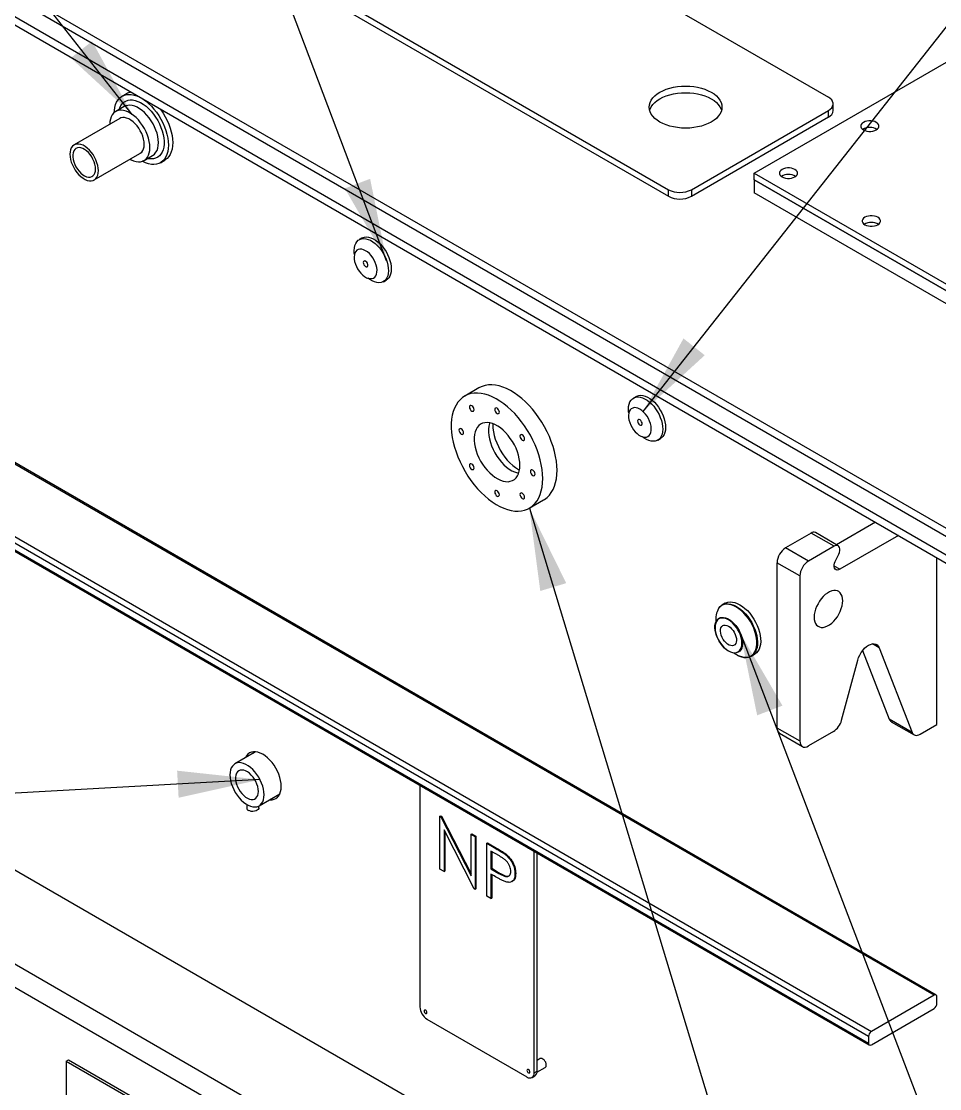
# Model space of a CAD drawing. Header units: inches. Extents: x -1 to 16.5, y 0 to 13.1.
# Drawn here: x 1.286 to 2.233, y 8.605 to 9.705 of the extents above; entities that cross this region are included whole.
import ezdxf

# ---------------------------------------------------------------- set-up
doc = ezdxf.new("R2010")
doc.units = ezdxf.units.IN
doc.header["$MEASUREMENT"] = 0
doc.layers.add('FORMAT', color=7, linetype='Continuous')
doc.dimstyles.new('SLDDIMSTYLE6', dxfattribs={"dimtxt": 0.18, "dimasz": 0.084961, "dimexe": 0, "dimexo": 0.0625, "dimgap": 0, "dimtad": 0, "dimtih": 1, "dimtoh": 1, "dimdec": 0, "dimrnd": 1e-09, "dimzin": 0, "dimdsep": 46, "dimtxsty": 'Standard', "dimsah": 1, "dimcen": 0.09, "dimadec": 0, "dimazin": 0, "dimtfac": 0.084961, "dimtdec": 0, "dimtofl": 0, "dimtmove": 0, "dimatfit": 3, "dimfxl": 0, "dimfrac": 2, "dimtolj": 1, "dimtzin": 0, "dimarcsym": 0})

# ---------------------------------------------------------------- blocks, each defined once
blk = doc.blocks.new('Drawing View43')
at = {"color": 7, "linetype": 'Continuous', "lineweight": 25}
for p, q in [((-1.2289, -0.9844), (-2.9966, 0.0361)), ((-1.2289, -0.9929), (-2.9966, 0.0276)), ((-2.9981, 0.0098), (-1.2598, -0.9937)), ((-2.9981, 0.0013), (-1.2598, -1.0022)), ((-2.1776, -0.0625), (-1.4115, -0.5047)), ((-2.3425, -0.1578), (-1.5765, -0.6)), ((-2.3425, -0.1646), (-1.5765, -0.6068)), ((-1.4881, -0.583), (-0.781, -0.1748)), ((-2.1355, -0.5011), (-2.1399, -0.5036)), ((-2.1376, -0.5144), (-2.1465, -0.5195)), ((-1.4066, -0.5183), (-1.4066, -0.5115)), ((-1.3025, -1.4301), (-2.8817, -0.5184)), ((-1.3004, -1.4299), (-2.8796, -0.5182)), ((-2.1423, -0.5267), (-2.1894, -0.5539)), ((-1.5529, -0.6), (-1.4115, -0.5183)), ((-1.5529, -0.6068), (-1.4115, -0.5251)), ((-1.4115, -0.5251), (-1.4115, -0.5183)), ((-2.9465, -0.5558), (-1.3673, -1.4675)), ((-1.3703, -1.4726), (-2.9495, -0.561)), ((-2.9495, -0.5678), (-1.3703, -1.4794)), ((-2.9486, -0.5697), (-1.3694, -1.4813)), ((-2.1686, -0.59), (-2.1215, -0.5628)), ((-2.1173, -0.57), (-2.1085, -0.5649)), ((-2.1003, -0.5722), (-2.0959, -0.5696)), ((-1.4881, -0.5898), (-1.4881, -0.583)), ((-1.4881, -0.583), (-1.111, -0.8007)), ((-1.4881, -0.5898), (-1.111, -0.8075)), ((-1.111, -0.8075), (-1.4881, -0.5898)), ((-1.4881, -0.5898), (-1.4881, -0.6034)), ((-1.5765, -0.6068), (-1.5765, -0.6)), ((-1.5529, -0.6), (-1.5529, -0.6068)), ((-1.111, -0.8211), (-1.4881, -0.6034)), ((-1.8925, -0.6498), (-1.8954, -0.6515)), ((-1.8704, -0.6948), (-1.8675, -0.6931)), ((-1.7719, -0.8042), (-1.7866, -0.8127)), ((-1.6096, -0.8131), (-1.6126, -0.8148)), ((-1.5876, -0.8581), (-1.5846, -0.8564)), ((-1.72, -0.9282), (-1.7052, -0.9197)), ((-1.304, -1.8477), (-2.8744, -0.9412)), ((-1.3629, -0.9427), (-1.4032, -0.966)), ((-1.4292, -0.9538), (-1.4557, -0.9691)), ((-1.4056, -0.9674), (-1.4292, -0.9538)), ((-1.4015, -0.967), (-1.425, -0.9533)), ((-1.3393, -0.9563), (-1.3997, -0.9912)), ((-1.4056, -0.9674), (-1.4321, -0.9827)), ((-1.4321, -0.9827), (-1.4557, -0.9691)), ((-1.4045, -0.983), (-1.4009, -0.9755)), ((-1.388, -1.8962), (-2.9583, -0.9896)), ((-1.441, -0.998), (-1.4646, -0.9844)), ((-1.4646, -0.9844), (-1.4646, -1.1545)), ((-1.3997, -0.9912), (-1.4056, -0.9878)), ((-1.2996, -1.1511), (-1.2996, -0.9793)), ((-1.441, -0.998), (-1.441, -1.1681)), ((-1.3983, -1.914), (-2.9686, -1.0075)), ((-1.518, -1.0262), (-1.5213, -1.0281)), ((-1.5091, -1.0775), (-1.5065, -1.0791)), ((-1.3764, -1.0749), (-1.3488, -1.1456)), ((-1.3592, -1.072), (-1.3662, -1.0679)), ((-1.3592, -1.072), (-1.3253, -1.1592)), ((-1.491, -1.0806), (-1.4877, -1.0787)), ((-1.398, -1.1468), (-1.3813, -1.0847)), ((-1.4646, -1.1545), (-1.441, -1.1681)), ((-1.3253, -1.1592), (-1.3488, -1.1456)), ((-1.3468, -1.1482), (-1.3232, -1.1618)), ((-1.317, -1.1611), (-1.2996, -1.1511)), ((-1.462, -1.1602), (-1.4384, -1.1738)), ((-1.4063, -1.1583), (-1.4321, -1.1732)), ((-2.0022, -1.1792), (-2.0236, -1.1916)), ((-1.8328, -1.2138), (-1.8328, -1.2141)), ((-1.8328, -1.2141), (-1.8328, -1.442)), ((-1.9986, -1.2349), (-1.9772, -1.2225)), ((-2.0114, -1.2335), (-2.0114, -1.2371)), ((-1.9989, -1.2371), (-1.9989, -1.2351)), ((-1.8121, -1.2456), (-1.8114, -1.2452)), ((-1.8121, -1.3), (-1.8121, -1.2456)), ((-1.8121, -1.2456), (-1.8112, -1.2461)), ((-1.8114, -1.2452), (-1.8105, -1.2457)), ((-1.8112, -1.2461), (-1.8105, -1.2457)), ((-1.8112, -1.2461), (-1.7801, -1.3069)), ((-1.8105, -1.2457), (-1.7801, -1.3051)), ((-1.7768, -1.3204), (-1.8079, -1.2597)), ((-1.8079, -1.2597), (-1.8079, -1.3025)), ((-1.8072, -1.2612), (-1.8072, -1.3021)), ((-1.7801, -1.2641), (-1.7794, -1.2637)), ((-1.7801, -1.3069), (-1.7801, -1.2641)), ((-1.7801, -1.2641), (-1.7759, -1.2665)), ((-1.7794, -1.2637), (-1.7751, -1.2661)), ((-1.7759, -1.2665), (-1.7751, -1.2661)), ((-1.7759, -1.2665), (-1.7759, -1.321)), ((-1.7751, -1.2661), (-1.7751, -1.3206)), ((-1.7638, -1.2735), (-1.763, -1.2731)), ((-1.7638, -1.2735), (-1.7545, -1.2789)), ((-1.7638, -1.328), (-1.7638, -1.2735)), ((-1.763, -1.2731), (-1.7538, -1.2784)), ((-1.7509, -1.2865), (-1.7595, -1.2815)), ((-1.7595, -1.2815), (-1.7595, -1.2997)), ((-1.7588, -1.282), (-1.7588, -1.2993)), ((-1.7545, -1.2789), (-1.7538, -1.2784)), ((-1.7438, -1.2859), (-1.7431, -1.2855)), ((-1.715, -1.2821), (-1.715, -1.2818)), ((-1.7147, -1.282), (-1.715, -1.2821)), ((-1.715, -1.5101), (-1.715, -1.2821)), ((-1.712, -1.5084), (-1.712, -1.2835)), ((-1.8079, -1.3025), (-1.8121, -1.3)), ((-1.8079, -1.3025), (-1.8072, -1.3021)), ((-1.7588, -1.2993), (-1.7595, -1.2997)), ((-1.7595, -1.2997), (-1.7513, -1.3046)), ((-1.7562, -1.3072), (-1.7595, -1.3053)), ((-1.7595, -1.3053), (-1.7595, -1.3304)), ((-1.7588, -1.2993), (-1.7506, -1.3042)), ((-1.7588, -1.3057), (-1.7588, -1.33)), ((-1.7506, -1.3042), (-1.7513, -1.3046)), ((-1.7348, -1.3049), (-1.734, -1.3044)), ((-1.7381, -1.3131), (-1.7372, -1.3125)), ((-1.7759, -1.321), (-1.7768, -1.3204)), ((-1.7759, -1.321), (-1.7751, -1.3206)), ((-1.7595, -1.3304), (-1.7638, -1.328)), ((-1.7595, -1.3304), (-1.7588, -1.33)), ((-1.3025, -1.4301), (-1.3673, -1.4675)), ((-1.2996, -1.4386), (-1.2996, -1.4318)), ((-1.3673, -1.4811), (-1.3025, -1.4437)), ((-1.8255, -1.4548), (-1.7224, -1.5143)), ((-1.3703, -1.4726), (-1.3703, -1.4794)), ((-1.7088, -1.4954), (-1.712, -1.4973)), ((-2.1977, -1.4979), (-2.1952, -1.4965)), ((-2.1977, -1.4979), (-2.1977, -2.2056)), ((-2.1977, -1.4979), (-1.5849, -1.8517)), ((-2.1952, -1.4965), (-1.5824, -1.8503)), ((-1.7121, -1.5093), (-1.7035, -1.5044)), ((-1.7171, -1.5148), (-1.7142, -1.5131)), ((-1.715, -1.5101), (-1.712, -1.5084))]:
    blk.add_line(p, q, dxfattribs=at)
at = {"color": 7, "linetype": 'Continuous', "lineweight": 25, "flags": 128}
for points in [[(-1.5854, -0.5303), (-1.5882, -0.5284), (-1.5906, -0.5265), (-1.5926, -0.5243), (-1.5942, -0.5221), (-1.5954, -0.5198), (-1.5961, -0.5174), (-1.5963, -0.5149), (-1.5961, -0.5125), (-1.5954, -0.5101), (-1.5942, -0.5078), (-1.5926, -0.5055), (-1.5906, -0.5034), (-1.5882, -0.5014), (-1.5854, -0.4996), (-1.5822, -0.498), (-1.5788, -0.4966), (-1.5751, -0.4954), (-1.5712, -0.4945), (-1.5672, -0.4938), (-1.563, -0.4934), (-1.5588, -0.4933), (-1.5546, -0.4934), (-1.5505, -0.4938), (-1.5465, -0.4945), (-1.5426, -0.4954), (-1.5389, -0.4966), (-1.5355, -0.498), (-1.5323, -0.4996), (-1.5295, -0.5014), (-1.5271, -0.5034), (-1.5251, -0.5055), (-1.5234, -0.5078), (-1.5223, -0.5101), (-1.5216, -0.5125), (-1.5213, -0.5149), (-1.5216, -0.5174), (-1.5223, -0.5198), (-1.5234, -0.5221), (-1.5251, -0.5243), (-1.5271, -0.5265), (-1.5295, -0.5284), (-1.5323, -0.5303), (-1.5355, -0.5319), (-1.5389, -0.5333), (-1.5426, -0.5344), (-1.5465, -0.5354), (-1.5505, -0.536), (-1.5546, -0.5365), (-1.5588, -0.5366), (-1.563, -0.5365), (-1.5672, -0.536), (-1.5712, -0.5354), (-1.5751, -0.5344), (-1.5788, -0.5333), (-1.5822, -0.5319), (-1.5854, -0.5303)], [(-2.1481, -0.5206), (-2.1479, -0.5184), (-2.1474, -0.5152), (-2.1466, -0.5123), (-2.1455, -0.5097), (-2.1441, -0.5074), (-2.1424, -0.5055), (-2.1404, -0.504), (-2.1382, -0.5028), (-2.1358, -0.5021), (-2.1332, -0.5018), (-2.1305, -0.5019), (-2.1276, -0.5025), (-2.1246, -0.5034), (-2.1216, -0.5048), (-2.1186, -0.5065), (-2.1156, -0.5086), (-2.1126, -0.5111), (-2.1097, -0.5139), (-2.107, -0.5169), (-2.1044, -0.5202), (-2.102, -0.5237), (-2.0998, -0.5274), (-2.0978, -0.5312), (-2.0961, -0.5351), (-2.0947, -0.539), (-2.0936, -0.5429), (-2.0928, -0.5468), (-2.0923, -0.5505), (-2.0921, -0.5541), (-2.0923, -0.5575), (-2.0928, -0.5606), (-2.0936, -0.5636), (-2.0947, -0.5662), (-2.0961, -0.5684), (-2.0978, -0.5703), (-2.0998, -0.5719), (-2.102, -0.573), (-2.1044, -0.5737), (-2.107, -0.574), (-2.1097, -0.5739), (-2.1126, -0.5734), (-2.1156, -0.5724), (-2.1186, -0.5711), (-2.1191, -0.5708)], [(-1.5959, -0.5183), (-1.5954, -0.5169), (-1.5942, -0.5146), (-1.5926, -0.5124), (-1.5906, -0.5102), (-1.5882, -0.5082), (-1.5854, -0.5064), (-1.5822, -0.5048), (-1.5788, -0.5034), (-1.5751, -0.5022), (-1.5712, -0.5013), (-1.5672, -0.5006), (-1.563, -0.5002), (-1.5588, -0.5001), (-1.5546, -0.5002), (-1.5505, -0.5006), (-1.5465, -0.5013), (-1.5426, -0.5022), (-1.5389, -0.5034), (-1.5355, -0.5048), (-1.5323, -0.5064), (-1.5295, -0.5082), (-1.5271, -0.5102), (-1.5251, -0.5124), (-1.5234, -0.5146), (-1.5223, -0.5169), (-1.5218, -0.5183)], [(-1.4115, -0.5183), (-1.4097, -0.5171), (-1.4082, -0.5156), (-1.4072, -0.514), (-1.4067, -0.5124), (-1.4067, -0.5107), (-1.4072, -0.5091), (-1.4082, -0.5075), (-1.4097, -0.506), (-1.4115, -0.5047)], [(-2.1428, -0.5173), (-2.1422, -0.5157), (-2.1411, -0.5134), (-2.1397, -0.5114), (-2.138, -0.5098), (-2.136, -0.5087), (-2.1338, -0.5079), (-2.1315, -0.5075), (-2.129, -0.5076), (-2.1263, -0.5081), (-2.1236, -0.509), (-2.1208, -0.5103), (-2.118, -0.512), (-2.1152, -0.5141), (-2.1126, -0.5165), (-2.11, -0.5192), (-2.1075, -0.5222), (-2.1053, -0.5254), (-2.1032, -0.5287), (-2.1014, -0.5322), (-2.0998, -0.5358), (-2.0985, -0.5394), (-2.0976, -0.543), (-2.0969, -0.5465), (-2.0966, -0.5499), (-2.0966, -0.5531), (-2.0969, -0.5561), (-2.0976, -0.5589), (-2.0985, -0.5613), (-2.0998, -0.5635), (-2.1014, -0.5653), (-2.1032, -0.5666), (-2.1053, -0.5676), (-2.1075, -0.5682), (-2.11, -0.5683), (-2.1126, -0.5681), (-2.1136, -0.5678)], [(-2.1085, -0.5649), (-2.108, -0.5646), (-2.1064, -0.5633), (-2.105, -0.5615), (-2.1039, -0.5595), (-2.1031, -0.5571), (-2.1026, -0.5544), (-2.1024, -0.5515), (-2.1026, -0.5484), (-2.1031, -0.5452), (-2.1039, -0.5419), (-2.105, -0.5386), (-2.1064, -0.5353), (-2.108, -0.532), (-2.1099, -0.5289), (-2.112, -0.5259), (-2.1143, -0.5231), (-2.1167, -0.5206), (-2.1192, -0.5185), (-2.1218, -0.5166), (-2.1243, -0.5151), (-2.1269, -0.514), (-2.1294, -0.5133), (-2.1318, -0.513), (-2.1341, -0.5131), (-2.1362, -0.5137), (-2.1376, -0.5144)], [(-2.1006, -0.5169), (-2.1, -0.5177), (-2.0976, -0.5212), (-2.0954, -0.5249), (-2.0934, -0.5287), (-2.0917, -0.5326), (-2.0903, -0.5365), (-2.0892, -0.5404), (-2.0883, -0.5442), (-2.0879, -0.5479), (-2.0877, -0.5515), (-2.0879, -0.5549), (-2.0883, -0.5581), (-2.0892, -0.561), (-2.0903, -0.5636), (-2.0917, -0.5659), (-2.0934, -0.5678), (-2.0954, -0.5693), (-2.0959, -0.5696)], [(-2.1113, -0.5566), (-2.1114, -0.5536), (-2.1119, -0.5503), (-2.1127, -0.547), (-2.1138, -0.5437), (-2.1152, -0.5404), (-2.1169, -0.5371), (-2.1187, -0.534), (-2.1208, -0.531), (-2.1231, -0.5282), (-2.1255, -0.5258), (-2.128, -0.5236), (-2.1306, -0.5217), (-2.1332, -0.5202), (-2.1358, -0.5191), (-2.1383, -0.5184), (-2.1407, -0.5181), (-2.1429, -0.5182), (-2.145, -0.5188), (-2.1469, -0.5197), (-2.1486, -0.5211), (-2.15, -0.5228), (-2.1511, -0.5249), (-2.1519, -0.5273), (-2.1524, -0.5299), (-2.1525, -0.5326)], [(-2.1172, -0.5532), (-2.1173, -0.5506), (-2.1178, -0.5478), (-2.1186, -0.545), (-2.1197, -0.5422), (-2.1211, -0.5394), (-2.1227, -0.5367), (-2.1245, -0.5342), (-2.1265, -0.532), (-2.1286, -0.53), (-2.1308, -0.5284), (-2.133, -0.5271), (-2.1352, -0.5262), (-2.1373, -0.5258), (-2.1393, -0.5257), (-2.1411, -0.5261), (-2.1423, -0.5267)], [(-1.3754, -0.5307), (-1.3767, -0.5316), (-1.3777, -0.5327), (-1.3781, -0.5339), (-1.3781, -0.5351), (-1.3777, -0.5363), (-1.3767, -0.5374), (-1.3754, -0.5383), (-1.3738, -0.5391), (-1.3719, -0.5396), (-1.3699, -0.5399), (-1.3678, -0.5399), (-1.3657, -0.5396), (-1.3638, -0.5391), (-1.3622, -0.5383), (-1.3609, -0.5374), (-1.36, -0.5363), (-1.3595, -0.5351), (-1.3595, -0.5339), (-1.36, -0.5327), (-1.3609, -0.5316), (-1.3622, -0.5307), (-1.3638, -0.5299), (-1.3657, -0.5294), (-1.3678, -0.5291), (-1.3699, -0.5291), (-1.3719, -0.5294), (-1.3738, -0.5299), (-1.3754, -0.5307)], [(-2.1643, -0.5804), (-2.1645, -0.5778), (-2.165, -0.575), (-2.1658, -0.5722), (-2.1669, -0.5694), (-2.1682, -0.5666), (-2.1698, -0.5639), (-2.1717, -0.5615), (-2.1736, -0.5592), (-2.1758, -0.5572), (-2.1779, -0.5556), (-2.1801, -0.5543), (-2.1823, -0.5535), (-2.1844, -0.553), (-2.1864, -0.553), (-2.1882, -0.5533), (-2.1898, -0.5541), (-2.1912, -0.5553), (-2.1923, -0.5569), (-2.1931, -0.5588), (-2.1936, -0.561), (-2.1938, -0.5634), (-2.1936, -0.5661), (-2.1931, -0.5688), (-2.1923, -0.5717), (-2.1912, -0.5745), (-2.1898, -0.5773), (-2.1882, -0.5799), (-2.1864, -0.5824), (-2.1844, -0.5847), (-2.1823, -0.5866), (-2.1801, -0.5883), (-2.1779, -0.5895), (-2.1758, -0.5904), (-2.1736, -0.5909), (-2.1717, -0.5909), (-2.1698, -0.5905), (-2.1682, -0.5897), (-2.1669, -0.5885), (-2.1658, -0.587), (-2.165, -0.5851), (-2.1645, -0.5829), (-2.1643, -0.5804)], [(-2.1672, -0.5787), (-2.1674, -0.5763), (-2.1679, -0.5738), (-2.1687, -0.5712), (-2.1699, -0.5687), (-2.1712, -0.5662), (-2.1729, -0.5639), (-2.1746, -0.5618), (-2.1765, -0.5601), (-2.1785, -0.5586), (-2.1805, -0.5576), (-2.1825, -0.5569), (-2.1843, -0.5567), (-2.186, -0.5569), (-2.1875, -0.5576), (-2.1888, -0.5587), (-2.1898, -0.5601), (-2.1904, -0.5619), (-2.1908, -0.564), (-2.1908, -0.5663), (-2.1904, -0.5688), (-2.1898, -0.5713), (-2.1888, -0.5739), (-2.1875, -0.5764), (-2.186, -0.5788), (-2.1843, -0.581), (-2.1825, -0.583), (-2.1805, -0.5846), (-2.1785, -0.5858), (-2.1765, -0.5867), (-2.1746, -0.5871), (-2.1729, -0.5871), (-2.1712, -0.5866), (-2.1699, -0.5858), (-2.1687, -0.5845), (-2.1679, -0.5829), (-2.1674, -0.5809), (-2.1672, -0.5787)], [(-2.1317, -0.5686), (-2.1306, -0.5692), (-2.128, -0.5703), (-2.1255, -0.5711), (-2.1231, -0.5713), (-2.1208, -0.5712), (-2.1187, -0.5707), (-2.1169, -0.5697), (-2.1152, -0.5684), (-2.1138, -0.5666), (-2.1127, -0.5646), (-2.1119, -0.5622), (-2.1114, -0.5595), (-2.1113, -0.5566)], [(-2.1215, -0.5628), (-2.1211, -0.5625), (-2.1197, -0.5613), (-2.1186, -0.5598), (-2.1178, -0.5579), (-2.1173, -0.5557), (-2.1172, -0.5532)], [(-1.4594, -0.5791), (-1.4607, -0.5801), (-1.4616, -0.5812), (-1.4621, -0.5824), (-1.4621, -0.5836), (-1.4616, -0.5848), (-1.4607, -0.5859), (-1.4594, -0.5868), (-1.4578, -0.5876), (-1.4559, -0.5881), (-1.4538, -0.5884), (-1.4517, -0.5884), (-1.4497, -0.5881), (-1.4478, -0.5876), (-1.4461, -0.5868), (-1.4448, -0.5859), (-1.4439, -0.5848), (-1.4435, -0.5836), (-1.4435, -0.5824), (-1.4439, -0.5812), (-1.4448, -0.5801), (-1.4461, -0.5791), (-1.4478, -0.5784), (-1.4497, -0.5779), (-1.4517, -0.5776), (-1.4538, -0.5776), (-1.4559, -0.5779), (-1.4578, -0.5784), (-1.4594, -0.5791)], [(-1.374, -0.6285), (-1.3753, -0.6294), (-1.3762, -0.6305), (-1.3766, -0.6317), (-1.3766, -0.6329), (-1.3762, -0.6341), (-1.3753, -0.6352), (-1.374, -0.6361), (-1.3723, -0.6369), (-1.3704, -0.6374), (-1.3684, -0.6377), (-1.3663, -0.6377), (-1.3642, -0.6374), (-1.3623, -0.6369), (-1.3607, -0.6361), (-1.3594, -0.6352), (-1.3585, -0.6341), (-1.358, -0.6329), (-1.358, -0.6317), (-1.3585, -0.6305), (-1.3594, -0.6294), (-1.3607, -0.6285), (-1.3623, -0.6277), (-1.3642, -0.6272), (-1.3663, -0.6269), (-1.3684, -0.6269), (-1.3704, -0.6272), (-1.3723, -0.6277), (-1.374, -0.6285)], [(-1.8925, -0.6498), (-1.8919, -0.6495), (-1.89, -0.6488), (-1.8879, -0.6486), (-1.8857, -0.6488), (-1.8833, -0.6495), (-1.8809, -0.6505), (-1.8785, -0.6519)], [(-1.9003, -0.6669), (-1.9005, -0.6655), (-1.9006, -0.6627), (-1.9004, -0.66), (-1.8999, -0.6576), (-1.899, -0.6554), (-1.8979, -0.6536), (-1.8965, -0.6522), (-1.8948, -0.6512), (-1.8929, -0.6505), (-1.8908, -0.6503), (-1.8886, -0.6505), (-1.8863, -0.6512), (-1.8839, -0.6522), (-1.8815, -0.6536)], [(-1.8815, -0.6536), (-1.8791, -0.6554), (-1.8768, -0.6575), (-1.8746, -0.66), (-1.8725, -0.6626), (-1.8707, -0.6655), (-1.8691, -0.6685), (-1.8677, -0.6716), (-1.8666, -0.6747), (-1.8658, -0.6778), (-1.8654, -0.6808), (-1.8653, -0.6836), (-1.8654, -0.6863), (-1.866, -0.6887), (-1.8668, -0.6908), (-1.868, -0.6926), (-1.8694, -0.6941), (-1.871, -0.6951), (-1.8729, -0.6957), (-1.875, -0.696), (-1.8772, -0.6957), (-1.8796, -0.6951), (-1.882, -0.6941), (-1.8844, -0.6926), (-1.8862, -0.6913)], [(-1.8785, -0.6519), (-1.8762, -0.6537), (-1.8738, -0.6558), (-1.8716, -0.6583), (-1.8696, -0.6609), (-1.8677, -0.6638), (-1.8661, -0.6668), (-1.8648, -0.6699), (-1.8637, -0.673), (-1.8629, -0.6761), (-1.8624, -0.6791), (-1.8623, -0.6819), (-1.8625, -0.6846), (-1.863, -0.687), (-1.8639, -0.6891), (-1.865, -0.6909), (-1.8664, -0.6924), (-1.8675, -0.6931)], [(-1.8898, -0.6895), (-1.8878, -0.6907), (-1.8858, -0.6914), (-1.8839, -0.6917), (-1.8822, -0.6916), (-1.8806, -0.6911), (-1.8793, -0.6901), (-1.8783, -0.6887), (-1.8775, -0.687), (-1.8771, -0.685), (-1.877, -0.6827), (-1.8773, -0.6803), (-1.8779, -0.6777), (-1.8788, -0.6752), (-1.88, -0.6726), (-1.8814, -0.6702), (-1.8831, -0.6679), (-1.8849, -0.6659), (-1.8869, -0.6642), (-1.8889, -0.6629), (-1.8908, -0.662), (-1.8928, -0.6614), (-1.8946, -0.6613), (-1.8963, -0.6617), (-1.8977, -0.6625), (-1.8989, -0.6636), (-1.8998, -0.6652), (-1.9003, -0.6671), (-1.9006, -0.6692), (-1.9005, -0.6716), (-1.9001, -0.6741), (-1.8993, -0.6766), (-1.8983, -0.6792), (-1.897, -0.6817), (-1.8954, -0.684), (-1.8936, -0.6862), (-1.8918, -0.688), (-1.8898, -0.6895)], [(-1.889, -0.6792), (-1.8881, -0.6796), (-1.8873, -0.6795), (-1.8867, -0.679), (-1.8865, -0.6781), (-1.8866, -0.677), (-1.887, -0.6758), (-1.8877, -0.6747), (-1.8886, -0.6739), (-1.8895, -0.6735), (-1.8904, -0.6736), (-1.8909, -0.6741), (-1.8912, -0.675), (-1.8911, -0.6761), (-1.8906, -0.6773), (-1.8899, -0.6783), (-1.889, -0.6792)], [(-1.6914, -0.8892), (-1.6916, -0.8845), (-1.6921, -0.8797), (-1.6929, -0.8748), (-1.694, -0.8697), (-1.6955, -0.8647), (-1.6973, -0.8596), (-1.6993, -0.8545), (-1.7016, -0.8495), (-1.7042, -0.8445), (-1.707, -0.8397), (-1.7101, -0.835), (-1.7133, -0.8306), (-1.7167, -0.8263), (-1.7203, -0.8223), (-1.724, -0.8186), (-1.7278, -0.8152), (-1.7317, -0.8121), (-1.7356, -0.8093), (-1.7395, -0.807), (-1.7435, -0.805), (-1.7474, -0.8034), (-1.7512, -0.8022), (-1.755, -0.8014), (-1.7586, -0.8011), (-1.7621, -0.8012), (-1.7655, -0.8017), (-1.7686, -0.8027), (-1.7715, -0.804), (-1.7719, -0.8042)], [(-1.7062, -0.8977), (-1.7063, -0.893), (-1.7068, -0.8882), (-1.7076, -0.8833), (-1.7088, -0.8783), (-1.7102, -0.8732), (-1.712, -0.8681), (-1.714, -0.863), (-1.7163, -0.858), (-1.7189, -0.853), (-1.7217, -0.8482), (-1.7248, -0.8435), (-1.728, -0.8391), (-1.7315, -0.8348), (-1.735, -0.8308), (-1.7387, -0.8271), (-1.7425, -0.8237), (-1.7464, -0.8206), (-1.7503, -0.8178), (-1.7543, -0.8155), (-1.7582, -0.8135), (-1.7621, -0.8119), (-1.766, -0.8107), (-1.7697, -0.8099), (-1.7734, -0.8096), (-1.7769, -0.8097), (-1.7802, -0.8102), (-1.7833, -0.8112), (-1.7863, -0.8125), (-1.789, -0.8143), (-1.7914, -0.8164), (-1.7936, -0.819), (-1.7955, -0.8219), (-1.7971, -0.8251), (-1.7984, -0.8287), (-1.7994, -0.8325), (-1.8001, -0.8366), (-1.8004, -0.841), (-1.8004, -0.8455), (-1.8001, -0.8503), (-1.7994, -0.8552), (-1.7984, -0.8601), (-1.7971, -0.8652), (-1.7955, -0.8703), (-1.7936, -0.8754), (-1.7914, -0.8804), (-1.789, -0.8854), (-1.7863, -0.8903), (-1.7833, -0.8951), (-1.7802, -0.8996), (-1.7769, -0.904), (-1.7734, -0.9081), (-1.7697, -0.912), (-1.766, -0.9156), (-1.7621, -0.9188), (-1.7582, -0.9217), (-1.7543, -0.9243), (-1.7503, -0.9265), (-1.7464, -0.9283), (-1.7425, -0.9297), (-1.7387, -0.9306), (-1.735, -0.9312), (-1.7315, -0.9313), (-1.728, -0.931), (-1.7248, -0.9303), (-1.7217, -0.9291), (-1.7189, -0.9276), (-1.7163, -0.9256), (-1.714, -0.9232), (-1.712, -0.9205), (-1.7102, -0.9175), (-1.7088, -0.9141), (-1.7076, -0.9103), (-1.7068, -0.9064), (-1.7063, -0.9021), (-1.7062, -0.8977)], [(-1.6175, -0.8301), (-1.6176, -0.8288), (-1.6178, -0.8259), (-1.6176, -0.8233), (-1.617, -0.8209), (-1.6162, -0.8187), (-1.6151, -0.8169), (-1.6136, -0.8155), (-1.612, -0.8144), (-1.6101, -0.8138), (-1.608, -0.8136), (-1.6058, -0.8138), (-1.6034, -0.8144), (-1.6011, -0.8155), (-1.5986, -0.8169)], [(-1.6096, -0.8131), (-1.609, -0.8127), (-1.6071, -0.8121), (-1.6051, -0.8119), (-1.6028, -0.8121), (-1.6005, -0.8127), (-1.5981, -0.8138), (-1.5957, -0.8152)], [(-1.777, -0.8267), (-1.7771, -0.8256), (-1.7777, -0.8244), (-1.7784, -0.8233), (-1.7793, -0.8226), (-1.7802, -0.8223), (-1.781, -0.8224), (-1.7815, -0.823), (-1.7817, -0.824), (-1.7815, -0.8251), (-1.781, -0.8263), (-1.7802, -0.8274), (-1.7793, -0.8281), (-1.7784, -0.8284), (-1.7777, -0.8282), (-1.7771, -0.8277), (-1.777, -0.8267)], [(-1.6069, -0.8528), (-1.6049, -0.854), (-1.603, -0.8547), (-1.6011, -0.855), (-1.5993, -0.8549), (-1.5978, -0.8543), (-1.5965, -0.8534), (-1.5954, -0.852), (-1.5947, -0.8503), (-1.5943, -0.8483), (-1.5942, -0.846), (-1.5945, -0.8436), (-1.5951, -0.841), (-1.596, -0.8384), (-1.5972, -0.8359), (-1.5986, -0.8335), (-1.6003, -0.8312), (-1.6021, -0.8292), (-1.604, -0.8275), (-1.606, -0.8262), (-1.608, -0.8252), (-1.6099, -0.8247), (-1.6118, -0.8246), (-1.6134, -0.825), (-1.6148, -0.8257), (-1.616, -0.8269), (-1.6169, -0.8285), (-1.6175, -0.8303), (-1.6178, -0.8325), (-1.6177, -0.8348), (-1.6172, -0.8373), (-1.6165, -0.8399), (-1.6154, -0.8425), (-1.6141, -0.845), (-1.6125, -0.8473), (-1.6108, -0.8495), (-1.6089, -0.8513), (-1.6069, -0.8528)], [(-1.5986, -0.8169), (-1.5963, -0.8187), (-1.5939, -0.8208), (-1.5917, -0.8232), (-1.5897, -0.8259), (-1.5878, -0.8288), (-1.5862, -0.8318), (-1.5849, -0.8348), (-1.5838, -0.838), (-1.583, -0.841), (-1.5825, -0.844), (-1.5824, -0.8469), (-1.5826, -0.8496), (-1.5831, -0.852), (-1.584, -0.8541), (-1.5851, -0.8559), (-1.5865, -0.8573), (-1.5882, -0.8584), (-1.5901, -0.859), (-1.5922, -0.8592), (-1.5944, -0.859), (-1.5967, -0.8584), (-1.5991, -0.8574), (-1.6015, -0.8559), (-1.6033, -0.8546)], [(-1.5957, -0.8152), (-1.5933, -0.817), (-1.591, -0.8191), (-1.5888, -0.8215), (-1.5867, -0.8242), (-1.5849, -0.8271), (-1.5833, -0.8301), (-1.5819, -0.8331), (-1.5808, -0.8363), (-1.5801, -0.8393), (-1.5796, -0.8423), (-1.5795, -0.8452), (-1.5797, -0.8479), (-1.5802, -0.8503), (-1.581, -0.8524), (-1.5822, -0.8542), (-1.5836, -0.8556), (-1.5846, -0.8564)], [(-1.7509, -0.8293), (-1.7511, -0.8281), (-1.7516, -0.827), (-1.7524, -0.8259), (-1.7533, -0.8252), (-1.7542, -0.8249), (-1.755, -0.825), (-1.7555, -0.8256), (-1.7557, -0.8266), (-1.7555, -0.8277), (-1.755, -0.8289), (-1.7542, -0.8299), (-1.7533, -0.8307), (-1.7524, -0.831), (-1.7516, -0.8308), (-1.7511, -0.8302), (-1.7509, -0.8293)], [(-1.7878, -0.8506), (-1.7879, -0.8494), (-1.7884, -0.8482), (-1.7892, -0.8472), (-1.7901, -0.8465), (-1.791, -0.8461), (-1.7918, -0.8463), (-1.7923, -0.8469), (-1.7925, -0.8478), (-1.7923, -0.849), (-1.7918, -0.8502), (-1.791, -0.8512), (-1.7901, -0.8519), (-1.7892, -0.8522), (-1.7884, -0.8521), (-1.7879, -0.8515), (-1.7878, -0.8506)], [(-1.7297, -0.8841), (-1.7299, -0.8807), (-1.7304, -0.8773), (-1.7312, -0.8737), (-1.7323, -0.8701), (-1.7337, -0.8665), (-1.7354, -0.863), (-1.7374, -0.8596), (-1.7396, -0.8563), (-1.7419, -0.8532), (-1.7444, -0.8503), (-1.7471, -0.8478), (-1.7498, -0.8455), (-1.7526, -0.8437), (-1.7554, -0.8421), (-1.7581, -0.841), (-1.7608, -0.8403), (-1.7634, -0.84), (-1.7659, -0.8402), (-1.7681, -0.8407), (-1.7702, -0.8417), (-1.772, -0.8431), (-1.7736, -0.8449), (-1.7749, -0.847), (-1.7758, -0.8495), (-1.7765, -0.8522), (-1.7768, -0.8553), (-1.7768, -0.8585), (-1.7765, -0.8619), (-1.7758, -0.8654), (-1.7749, -0.869), (-1.7736, -0.8726), (-1.772, -0.8762), (-1.7702, -0.8796), (-1.7681, -0.883), (-1.7659, -0.8862), (-1.7634, -0.8892), (-1.7608, -0.8919), (-1.7581, -0.8943), (-1.7554, -0.8964), (-1.7526, -0.8981), (-1.7498, -0.8994), (-1.7471, -0.9003), (-1.7444, -0.9008), (-1.7419, -0.9009), (-1.7396, -0.9005), (-1.7374, -0.8997), (-1.7354, -0.8985), (-1.7337, -0.8969), (-1.7323, -0.895), (-1.7312, -0.8927), (-1.7304, -0.8901), (-1.7299, -0.8872), (-1.7297, -0.8841)], [(-1.7609, -0.8403), (-1.7611, -0.841), (-1.7618, -0.8437), (-1.7621, -0.8468), (-1.7621, -0.85), (-1.7618, -0.8534), (-1.7611, -0.8569), (-1.7601, -0.8605), (-1.7589, -0.8641), (-1.7573, -0.8676), (-1.7555, -0.8711), (-1.7534, -0.8745), (-1.7511, -0.8777), (-1.7487, -0.8807), (-1.7461, -0.8834), (-1.7434, -0.8858), (-1.7407, -0.8879), (-1.7379, -0.8896), (-1.7351, -0.8909), (-1.7323, -0.8918), (-1.731, -0.8921)], [(-1.7577, -0.8412), (-1.7577, -0.8424), (-1.7575, -0.8459), (-1.757, -0.8496), (-1.7562, -0.8534), (-1.7551, -0.8572), (-1.7536, -0.861), (-1.7519, -0.8648), (-1.7499, -0.8685), (-1.7477, -0.8721), (-1.7453, -0.8755), (-1.7427, -0.8786), (-1.74, -0.8815), (-1.7371, -0.8841), (-1.7342, -0.8864), (-1.7312, -0.8883), (-1.7301, -0.8889)], [(-1.6062, -0.8424), (-1.6053, -0.8428), (-1.6044, -0.8428), (-1.6039, -0.8423), (-1.6036, -0.8414), (-1.6037, -0.8403), (-1.6042, -0.8391), (-1.6049, -0.838), (-1.6058, -0.8372), (-1.6067, -0.8368), (-1.6075, -0.8368), (-1.6081, -0.8374), (-1.6083, -0.8382), (-1.6082, -0.8394), (-1.6078, -0.8405), (-1.6071, -0.8416), (-1.6062, -0.8424)], [(-1.7249, -0.8568), (-1.7251, -0.8556), (-1.7256, -0.8544), (-1.7263, -0.8534), (-1.7273, -0.8527), (-1.7282, -0.8524), (-1.7289, -0.8525), (-1.7294, -0.8531), (-1.7296, -0.854), (-1.7294, -0.8552), (-1.7289, -0.8564), (-1.7282, -0.8574), (-1.7273, -0.8582), (-1.7263, -0.8585), (-1.7256, -0.8583), (-1.7251, -0.8577), (-1.7249, -0.8568)], [(-1.777, -0.8869), (-1.7771, -0.8857), (-1.7777, -0.8845), (-1.7784, -0.8835), (-1.7793, -0.8828), (-1.7802, -0.8824), (-1.781, -0.8826), (-1.7815, -0.8832), (-1.7817, -0.8841), (-1.7815, -0.8853), (-1.781, -0.8865), (-1.7802, -0.8875), (-1.7793, -0.8882), (-1.7784, -0.8885), (-1.7777, -0.8884), (-1.7771, -0.8878), (-1.777, -0.8869)], [(-1.7141, -0.8931), (-1.7143, -0.8919), (-1.7148, -0.8907), (-1.7156, -0.8897), (-1.7165, -0.889), (-1.7174, -0.8887), (-1.7181, -0.8888), (-1.7187, -0.8894), (-1.7188, -0.8903), (-1.7187, -0.8915), (-1.7181, -0.8927), (-1.7174, -0.8937), (-1.7165, -0.8944), (-1.7156, -0.8948), (-1.7148, -0.8946), (-1.7143, -0.894), (-1.7141, -0.8931)], [(-1.7052, -0.9197), (-1.7042, -0.9191), (-1.7016, -0.9171), (-1.6993, -0.9147), (-1.6973, -0.912), (-1.6955, -0.909), (-1.694, -0.9056), (-1.6929, -0.9018), (-1.6921, -0.8979), (-1.6916, -0.8936), (-1.6914, -0.8892)], [(-1.7509, -0.9143), (-1.7511, -0.9132), (-1.7516, -0.912), (-1.7524, -0.911), (-1.7533, -0.9102), (-1.7542, -0.9099), (-1.755, -0.9101), (-1.7555, -0.9107), (-1.7557, -0.9116), (-1.7555, -0.9128), (-1.755, -0.9139), (-1.7542, -0.915), (-1.7533, -0.9157), (-1.7524, -0.916), (-1.7516, -0.9159), (-1.7511, -0.9153), (-1.7509, -0.9143)], [(-1.7249, -0.9169), (-1.7251, -0.9158), (-1.7256, -0.9146), (-1.7263, -0.9136), (-1.7273, -0.9128), (-1.7282, -0.9125), (-1.7289, -0.9127), (-1.7294, -0.9132), (-1.7296, -0.9142), (-1.7294, -0.9153), (-1.7289, -0.9165), (-1.7282, -0.9176), (-1.7273, -0.9183), (-1.7263, -0.9186), (-1.7256, -0.9185), (-1.7251, -0.9179), (-1.7249, -0.9169)], [(-1.4009, -0.9755), (-1.4002, -0.9737), (-1.3998, -0.9718), (-1.3998, -0.9701), (-1.4001, -0.9687), (-1.4007, -0.9676), (-1.4017, -0.9668), (-1.4028, -0.9666), (-1.4042, -0.9667), (-1.4056, -0.9674)], [(-1.3997, -0.9912), (-1.4012, -0.9918), (-1.4025, -0.992), (-1.4037, -0.9917), (-1.4046, -0.991), (-1.4053, -0.9899), (-1.4056, -0.9884), (-1.4056, -0.9867), (-1.4052, -0.9849), (-1.4045, -0.983)], [(-1.3968, -1.0235), (-1.397, -1.0211), (-1.3974, -1.0189), (-1.3983, -1.017), (-1.3994, -1.0154), (-1.4007, -1.0142), (-1.4023, -1.0134), (-1.4042, -1.013), (-1.4061, -1.0131), (-1.4082, -1.0135), (-1.4104, -1.0144), (-1.4126, -1.0157), (-1.4148, -1.0173), (-1.4169, -1.0193), (-1.4189, -1.0215), (-1.4207, -1.024), (-1.4223, -1.0267), (-1.4237, -1.0295), (-1.4248, -1.0323), (-1.4256, -1.0351), (-1.4261, -1.0379), (-1.4263, -1.0405), (-1.4261, -1.043), (-1.4256, -1.0452), (-1.4248, -1.0471), (-1.4237, -1.0486), (-1.4223, -1.0498), (-1.4207, -1.0506), (-1.4189, -1.051), (-1.4169, -1.051), (-1.4148, -1.0505), (-1.4126, -1.0496), (-1.4104, -1.0483), (-1.4082, -1.0467), (-1.4061, -1.0447), (-1.4042, -1.0425), (-1.4023, -1.04), (-1.4007, -1.0373), (-1.3994, -1.0346), (-1.3983, -1.0317), (-1.3974, -1.0289), (-1.397, -1.0261), (-1.3968, -1.0235)], [(-1.5065, -1.0791), (-1.5039, -1.0804), (-1.5013, -1.0814), (-1.4987, -1.0819), (-1.4963, -1.082), (-1.4941, -1.0816), (-1.492, -1.0808), (-1.4902, -1.0796), (-1.4886, -1.0781), (-1.4873, -1.0761), (-1.4863, -1.0738), (-1.4857, -1.0712), (-1.4853, -1.0683), (-1.4853, -1.0653), (-1.4857, -1.062), (-1.4863, -1.0587), (-1.4873, -1.0552), (-1.4886, -1.0518), (-1.4902, -1.0484), (-1.492, -1.0451), (-1.4941, -1.0419), (-1.4963, -1.039), (-1.4987, -1.0363), (-1.5013, -1.0339), (-1.5039, -1.0318), (-1.5065, -1.0301), (-1.5092, -1.0287), (-1.5118, -1.0278), (-1.5143, -1.0273), (-1.5168, -1.0272), (-1.519, -1.0275), (-1.5211, -1.0283), (-1.5229, -1.0295), (-1.5245, -1.0311), (-1.5249, -1.0316)], [(-1.5246, -1.0312), (-1.5233, -1.0295), (-1.5215, -1.0282), (-1.5196, -1.0273), (-1.5174, -1.0268), (-1.5151, -1.0267), (-1.5126, -1.027), (-1.5101, -1.0277), (-1.5075, -1.0289), (-1.5048, -1.0304), (-1.5022, -1.0323), (-1.4996, -1.0345), (-1.4972, -1.037), (-1.4948, -1.0398), (-1.4927, -1.0428), (-1.4907, -1.046), (-1.489, -1.0493), (-1.4876, -1.0527), (-1.4864, -1.0561), (-1.4855, -1.0595), (-1.4849, -1.0628), (-1.4847, -1.066), (-1.4848, -1.069), (-1.4852, -1.0717), (-1.4859, -1.0743), (-1.4869, -1.0765), (-1.4883, -1.0783), (-1.4898, -1.0799), (-1.4917, -1.081), (-1.4937, -1.0817), (-1.496, -1.082), (-1.4984, -1.0819), (-1.5009, -1.0814), (-1.5031, -1.0806)], [(-1.518, -1.0262), (-1.5173, -1.0258), (-1.5153, -1.0251), (-1.513, -1.0248), (-1.5106, -1.0249), (-1.5081, -1.0254), (-1.5055, -1.0264), (-1.5029, -1.0277)], [(-1.5029, -1.0277), (-1.5002, -1.0294), (-1.4976, -1.0315), (-1.4951, -1.0338), (-1.4927, -1.0365), (-1.4905, -1.0394), (-1.4884, -1.0425), (-1.4866, -1.0457), (-1.485, -1.0491), (-1.4837, -1.0525), (-1.4826, -1.0559), (-1.4819, -1.0593), (-1.4815, -1.0625), (-1.4814, -1.0656), (-1.4817, -1.0685), (-1.4822, -1.0711), (-1.4831, -1.0735), (-1.4843, -1.0756), (-1.4857, -1.0773), (-1.4875, -1.0786), (-1.4877, -1.0787)], [(-1.5144, -1.0756), (-1.5166, -1.0741), (-1.5187, -1.0723), (-1.5207, -1.0702), (-1.5226, -1.0678), (-1.5243, -1.0653), (-1.5257, -1.0625), (-1.5269, -1.0597), (-1.5278, -1.0569), (-1.5284, -1.0542), (-1.5286, -1.0515), (-1.5286, -1.049), (-1.5281, -1.0468), (-1.5274, -1.0448), (-1.5264, -1.0432), (-1.525, -1.042), (-1.5235, -1.0412), (-1.5231, -1.041)], [(-1.5147, -1.0433), (-1.5168, -1.0422), (-1.5189, -1.0416), (-1.5209, -1.0414), (-1.5228, -1.0416), (-1.5244, -1.0423), (-1.5258, -1.0434), (-1.527, -1.0449), (-1.5278, -1.0467), (-1.5283, -1.0489), (-1.5285, -1.0513), (-1.5283, -1.0539), (-1.5283, -1.0543)], [(-1.5231, -1.041), (-1.5217, -1.0407), (-1.5197, -1.0407), (-1.5176, -1.0412), (-1.5155, -1.042), (-1.5133, -1.0433), (-1.5111, -1.0449), (-1.509, -1.0469), (-1.5071, -1.0492), (-1.5053, -1.0516), (-1.5037, -1.0543), (-1.5024, -1.0571), (-1.5014, -1.0599), (-1.5006, -1.0627), (-1.5002, -1.0654), (-1.5001, -1.068), (-1.5004, -1.0703), (-1.501, -1.0724), (-1.5018, -1.0742), (-1.503, -1.0756)], [(-1.5013, -1.0711), (-1.501, -1.0697), (-1.5008, -1.0672), (-1.501, -1.0646), (-1.5015, -1.0619), (-1.5023, -1.0591), (-1.5034, -1.0563), (-1.5049, -1.0536), (-1.5065, -1.051), (-1.5084, -1.0486), (-1.5104, -1.0465), (-1.5125, -1.0447), (-1.5146, -1.0433), (-1.5147, -1.0433)], [(-1.5146, -1.0497), (-1.513, -1.0509), (-1.5114, -1.0524), (-1.5099, -1.0542), (-1.5087, -1.0561), (-1.5076, -1.0583), (-1.5069, -1.0604), (-1.5065, -1.0625), (-1.5064, -1.0645), (-1.5067, -1.0663), (-1.5072, -1.0677), (-1.5081, -1.0689), (-1.5093, -1.0696), (-1.5106, -1.0699), (-1.5122, -1.0698), (-1.5138, -1.0692), (-1.5155, -1.0683), (-1.5171, -1.0669), (-1.5186, -1.0653), (-1.52, -1.0634), (-1.5212, -1.0613), (-1.5221, -1.0592), (-1.5226, -1.057), (-1.5229, -1.055), (-1.5228, -1.0531), (-1.5224, -1.0515), (-1.5216, -1.0502), (-1.5206, -1.0492), (-1.5194, -1.0487), (-1.5179, -1.0486), (-1.5163, -1.049), (-1.5146, -1.0497)], [(-1.5146, -1.0752), (-1.5125, -1.0763), (-1.5104, -1.0769), (-1.5084, -1.0771), (-1.5065, -1.0769), (-1.5049, -1.0762), (-1.5034, -1.0751), (-1.5023, -1.0736), (-1.5015, -1.0718), (-1.5013, -1.0711)], [(-1.503, -1.0756), (-1.503, -1.0756), (-1.5045, -1.0767), (-1.5062, -1.0773), (-1.508, -1.0775), (-1.5101, -1.0773), (-1.5122, -1.0766), (-1.5144, -1.0756)], [(-1.3813, -1.0847), (-1.3805, -1.0821), (-1.3793, -1.0795), (-1.3778, -1.077), (-1.3762, -1.0747), (-1.3743, -1.0726), (-1.3723, -1.0708), (-1.3703, -1.0694), (-1.3682, -1.0685), (-1.3663, -1.0679), (-1.3644, -1.0679), (-1.3627, -1.0682), (-1.3613, -1.0691), (-1.3601, -1.0703), (-1.3592, -1.072)], [(-1.3253, -1.1592), (-1.3247, -1.1603), (-1.324, -1.1612), (-1.3231, -1.1618), (-1.322, -1.1622), (-1.3209, -1.1623), (-1.3196, -1.1622), (-1.3183, -1.1618), (-1.317, -1.1611)], [(-1.441, -1.1681), (-1.4408, -1.17), (-1.4403, -1.1716), (-1.4395, -1.1729), (-1.4384, -1.1738), (-1.4371, -1.1743), (-1.4355, -1.1744), (-1.4339, -1.174), (-1.4321, -1.1732)], [(-1.9757, -1.215), (-1.9759, -1.212), (-1.9764, -1.2089), (-1.9772, -1.2057), (-1.9783, -1.2024), (-1.9797, -1.1992), (-1.9813, -1.1961), (-1.9832, -1.1931), (-1.9853, -1.1903), (-1.9876, -1.1877), (-1.9899, -1.1854), (-1.9924, -1.1834), (-1.9949, -1.1818), (-1.9974, -1.1805), (-1.9998, -1.1797), (-2.0022, -1.1792), (-2.0045, -1.1792), (-2.0065, -1.1796), (-2.0084, -1.1804), (-2.0101, -1.1817), (-2.0115, -1.1833), (-2.0126, -1.1852), (-2.0126, -1.1853)], [(-2.0042, -1.1792), (-2.0052, -1.181), (-2.0052, -1.181)], [(-1.9934, -1.2235), (-1.9936, -1.2206), (-1.9941, -1.2176), (-1.9949, -1.2145), (-1.996, -1.2114), (-1.9974, -1.2083), (-1.999, -1.2053), (-2.0009, -1.2025), (-2.003, -1.1998), (-2.0052, -1.1974), (-2.0075, -1.1953), (-2.0099, -1.1936), (-2.0123, -1.1922), (-2.0147, -1.1912), (-2.017, -1.1906), (-2.0192, -1.1904), (-2.0213, -1.1907), (-2.0232, -1.1914), (-2.0248, -1.1925), (-2.0262, -1.1939), (-2.0273, -1.1958), (-2.0281, -1.1979), (-2.0286, -1.2004), (-2.0288, -1.203), (-2.0286, -1.2059), (-2.0281, -1.2089), (-2.0273, -1.212), (-2.0262, -1.2151), (-2.0248, -1.2182), (-2.0232, -1.2212), (-2.0213, -1.224), (-2.0192, -1.2267), (-2.017, -1.2291), (-2.0147, -1.2312), (-2.0123, -1.2329), (-2.0099, -1.2343), (-2.0075, -1.2353), (-2.0052, -1.2359), (-2.003, -1.2361), (-2.0009, -1.2358), (-1.999, -1.2351), (-1.9974, -1.2341), (-1.996, -1.2326), (-1.9949, -1.2307), (-1.9941, -1.2286), (-1.9936, -1.2261), (-1.9934, -1.2235)], [(-1.9993, -1.2201), (-1.9995, -1.2177), (-2, -1.2151), (-2.0008, -1.2126), (-2.0019, -1.21), (-2.0033, -1.2075), (-2.0049, -1.2052), (-2.0067, -1.2032), (-2.0086, -1.2014), (-2.0106, -1.1999), (-2.0126, -1.1989), (-2.0145, -1.1982), (-2.0164, -1.198), (-2.0181, -1.1983), (-2.0196, -1.1989), (-2.0209, -1.2), (-2.0218, -1.2014), (-2.0225, -1.2032), (-2.0228, -1.2053), (-2.0228, -1.2076), (-2.0225, -1.2101), (-2.0218, -1.2127), (-2.0209, -1.2152), (-2.0196, -1.2178), (-2.0181, -1.2202), (-2.0164, -1.2223), (-2.0145, -1.2243), (-2.0126, -1.2259), (-2.0106, -1.2271), (-2.0086, -1.228), (-2.0067, -1.2284), (-2.0049, -1.2284), (-2.0033, -1.228), (-2.0019, -1.2271), (-2.0008, -1.2258), (-2, -1.2242), (-1.9995, -1.2223), (-1.9993, -1.2201)], [(-1.9876, -1.2286), (-1.9876, -1.2286), (-1.9853, -1.2286), (-1.9832, -1.2282), (-1.9813, -1.2274), (-1.9797, -1.2261), (-1.9783, -1.2245), (-1.9772, -1.2226), (-1.9764, -1.2203), (-1.9759, -1.2177), (-1.9757, -1.215)], [(-1.9802, -1.2243), (-1.9802, -1.2243), (-1.9782, -1.2243)], [(-1.9989, -1.2371), (-1.999, -1.2377), (-1.9996, -1.2386), (-2.0005, -1.2394), (-2.0018, -1.2401), (-2.0033, -1.2405), (-2.005, -1.2407), (-2.0067, -1.2406), (-2.0083, -1.2402), (-2.0096, -1.2396)], [(-1.8255, -1.448), (-1.8256, -1.4473), (-1.8259, -1.4465), (-1.8264, -1.4459), (-1.8269, -1.4454), (-1.8275, -1.4452), (-1.828, -1.4453), (-1.8283, -1.4457), (-1.8284, -1.4463), (-1.8283, -1.447), (-1.828, -1.4477), (-1.8275, -1.4484), (-1.8269, -1.4488), (-1.8264, -1.449), (-1.8259, -1.4489), (-1.8256, -1.4486), (-1.8255, -1.448)], [(-1.7025, -1.502), (-1.7026, -1.5006), (-1.7031, -1.4992), (-1.7039, -1.4979), (-1.7048, -1.4967), (-1.7059, -1.4958), (-1.707, -1.4952), (-1.708, -1.4951), (-1.7088, -1.4954)], [(-1.7194, -1.5092), (-1.7195, -1.5085), (-1.7198, -1.5078), (-1.7203, -1.5071), (-1.7209, -1.5067), (-1.7214, -1.5065), (-1.7219, -1.5066), (-1.7222, -1.5069), (-1.7224, -1.5075), (-1.7222, -1.5082), (-1.7219, -1.509), (-1.7214, -1.5096), (-1.7209, -1.5101), (-1.7203, -1.5103), (-1.7198, -1.5102), (-1.7195, -1.5098), (-1.7194, -1.5092)]]:
    blk.add_lwpolyline(points, dxfattribs=at)
at = {"color": 7, "linetype": 'Continuous', "lineweight": 25}
for centre, radius, start, end in [((-2.1286, -0.5131), 0.0138, 98.9706, 119.7414), ((-1.415, -0.5175), 0.00837, 294.3332, 354.3466), ((-1.3688, -0.5496), 0.0137, 57.9713, 122.0287), ((-1.4528, -0.598), 0.0137, 57.9713, 122.0287), ((-1.5647, -0.5774), 0.0255, 242.4805, 297.5195), ((-1.5647, -0.5842), 0.0255, 242.4805, 297.5195), ((-1.3673, -0.6474), 0.0137, 57.9713, 122.0287), ((-1.4268, -0.957), 0.00403, 64.3427, 126.9678), ((-1.4454, -0.9853), 0.0192, 122.6055, 177.3945), ((-1.4218, -0.9989), 0.0192, 122.6055, 177.3945), ((-1.5073, -1.0423), 0.0205, 148.7364, 188.5544), ((-1.4981, -1.0496), 0.0305, 188.8808, 237.2085), ((-1.4584, -1.1552), 0.00616, 173.7012, 234.9867), ((-1.4169, -1.1419), 0.0195, 302.89, 345.3977), ((-1.3443, -1.144), 0.00483, 199.4518, 238.767), ((-1.8261, -1.2158), 0.00188, 209.0692, 270.9361), ((-2.0083, -1.2368), 0.00311, 185.3828, 245.9373), ((-1.7201, -1.277), 0.00188, 209.0692, 270.9361), ((-1.3014, -1.4315), 0.00182, 350.786, 129.2033), ((-1.306, -1.4383), 0.0064, 302.6055, 357.3945), ((-1.8168, -1.4413), 0.016, 182.6055, 237.3945), ((-1.3639, -1.4729), 0.0064, 122.6055, 177.3945), ((-1.3685, -1.4797), 0.00182, 170.786, 309.2033), ((-1.705, -1.5023), 0.00255, 304.8223, 6.4898), ((-1.7195, -1.5108), 0.00455, 230.7967, 9.214), ((-1.717, -1.509), 0.005, 304.0564, 7.2558)]:
    blk.add_arc(centre, radius, start, end, dxfattribs=at)
for points, knots in [([(-1.527, -1.0439), (-1.527, -1.0439), (-1.527, -1.0439), (-1.5271, -1.0442), (-1.5272, -1.0445), (-1.5273, -1.0447), (-1.5273, -1.0447)], [0, 0, 0, 0, 0.011812, 0.488844, 0.99374, 1, 1, 1, 1]), ([(-1.5084, -1.0775), (-1.5084, -1.0775), (-1.508, -1.0775), (-1.5077, -1.0776), (-1.5076, -1.0776), (-1.5076, -1.0776)], [0, 0, 0, 0, 0.041695, 0.564822, 1, 1, 1, 1]), ([(-1.5065, -1.0791), (-1.506, -1.0794), (-1.505, -1.08), (-1.504, -1.0804), (-1.5035, -1.0806)], [0, 0, 0, 0, 0.445299, 1, 1, 1, 1]), ([(-1.7545, -1.2789), (-1.7525, -1.2801), (-1.7497, -1.2817), (-1.7461, -1.284), (-1.7446, -1.2853), (-1.7438, -1.2859)], [0, 0, 0, 0, 0.560076, 0.780105, 1, 1, 1, 1]), ([(-1.7538, -1.2784), (-1.7518, -1.2796), (-1.749, -1.2813), (-1.7454, -1.2836), (-1.7438, -1.2848), (-1.7431, -1.2855)], [0, 0, 0, 0, 0.560076, 0.780105, 1, 1, 1, 1]), ([(-1.739, -1.3025), (-1.739, -1.3016), (-1.7391, -1.3), (-1.74, -1.2974), (-1.7413, -1.2948), (-1.7431, -1.2922), (-1.7455, -1.29), (-1.7482, -1.2881), (-1.75, -1.2871), (-1.7509, -1.2865)], [0, 0, 0, 0, 0.124973, 0.24991, 0.374915, 0.499814, 0.666188, 0.833071, 1, 1, 1, 1]), ([(-1.7438, -1.2859), (-1.7428, -1.2868), (-1.7409, -1.2886), (-1.7384, -1.2921), (-1.7363, -1.2962), (-1.735, -1.3006), (-1.7348, -1.3035), (-1.7348, -1.3049)], [0, 0, 0, 0, 0.186763, 0.373446, 0.560181, 0.779909, 1, 1, 1, 1]), ([(-1.7431, -1.2855), (-1.7421, -1.2864), (-1.7402, -1.2882), (-1.7377, -1.2917), (-1.7356, -1.2957), (-1.7342, -1.3002), (-1.7341, -1.303), (-1.734, -1.3044)], [0, 0, 0, 0, 0.186763, 0.373446, 0.560181, 0.779909, 1, 1, 1, 1]), ([(-1.7442, -1.3133), (-1.7453, -1.3128), (-1.7475, -1.312), (-1.7515, -1.3099), (-1.7544, -1.3082), (-1.7562, -1.3072)], [0, 0, 0, 0, 0.279862, 0.559919, 1, 1, 1, 1]), ([(-1.7513, -1.3046), (-1.7504, -1.3051), (-1.7485, -1.3061), (-1.7457, -1.3074), (-1.7433, -1.308), (-1.7413, -1.3076), (-1.74, -1.3065), (-1.7391, -1.3048), (-1.739, -1.3032), (-1.739, -1.3025)], [0, 0, 0, 0, 0.166925, 0.333806, 0.500185, 0.625077, 0.750072, 0.875017, 1, 1, 1, 1]), ([(-1.7506, -1.3042), (-1.7496, -1.3047), (-1.7478, -1.3057), (-1.745, -1.307), (-1.7426, -1.3076), (-1.7414, -1.3073), (-1.741, -1.3071)], [0, 0, 0, 0, 0.277081, 0.554089, 0.830264, 1, 1, 1, 1]), ([(-1.7348, -1.3049), (-1.7348, -1.306), (-1.7349, -1.3084), (-1.7359, -1.3112), (-1.7379, -1.3132), (-1.7407, -1.314), (-1.743, -1.3135), (-1.7442, -1.3133)], [0, 0, 0, 0, 0.18692, 0.373598, 0.560185, 0.779889, 1, 1, 1, 1]), ([(-1.734, -1.3044), (-1.7341, -1.3056), (-1.7342, -1.308), (-1.7352, -1.3107), (-1.7364, -1.3123), (-1.7373, -1.3125), (-1.7373, -1.3125)], [0, 0, 0, 0, 0.324293, 0.648167, 0.971884, 1, 1, 1, 1])]:
    blk.add_open_spline(points, degree=3, knots=knots, dxfattribs=at)

msp = doc.modelspace()

# ---------------------------------------------------------------- block references
at = {"color": 7, "linetype": 'Continuous', "lineweight": 25}
msp.add_blockref('Drawing View43', (3.5298999, 10.1313741), dxfattribs=at)

# ---------------------------------------------------------------- leaders
at = {"layer": 'FORMAT'}
for points in [[(1.6628071, 9.4581678), (1.1559667, 10.796637)], [(1.9272646, 9.3026737), (3.0347716, 10.7076592)], [(1.4005311, 9.6088335), (0.6651913, 10.5467822)], [(1.8099382, 9.203184), (2.5090838, 6.8976474)], [(2.0275953, 9.074079), (2.8061336, 7.0346586)], [(1.5323392, 8.923445), (0.4752283, 8.8648008)]]:
    msp.add_leader(points, dimstyle='SLDDIMSTYLE6', dxfattribs=at)

doc.saveas('drawing.dxf')
